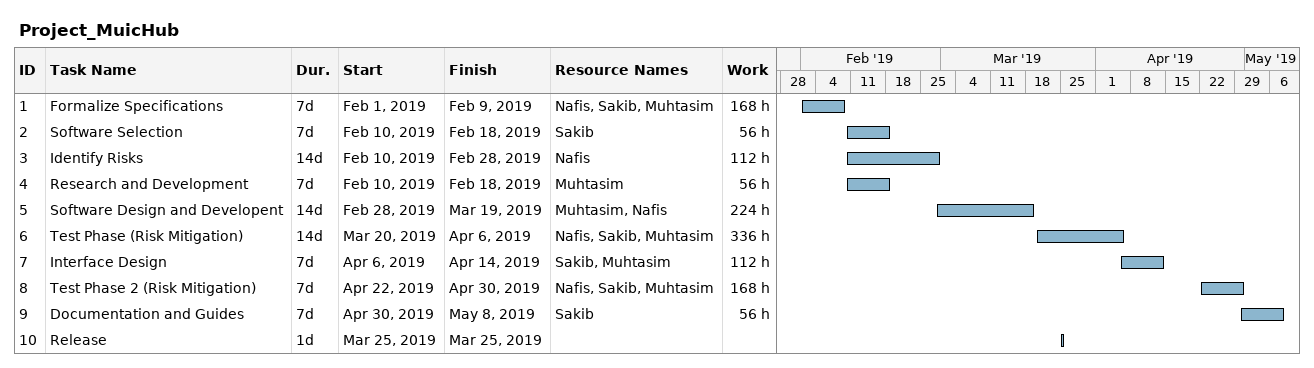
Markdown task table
Project_MuicHub

| ID | Task | Duration | Start | Finish | Resources | Work (h) |
|---|---|---|---|---|---|---|
| 1 | Formalize Specifications | 7d | 2019-02-01 | 2019-02-09 | Nafis, Sakib, Muhtasim | 168 |
| 2 | Software Selection | 7d | 2019-02-10 | 2019-02-18 | Sakib | 56 |
| 3 | Identify Risks | 14d | 2019-02-10 | 2019-02-28 | Nafis | 112 |
| 4 | Research and Development | 7d | 2019-02-10 | 2019-02-18 | Muhtasim | 56 |
| 5 | Software Design and Developent | 14d | 2019-02-28 | 2019-03-19 | Muhtasim, Nafis | 224 |
| 6 | Test Phase (Risk Mitigation) | 14d | 2019-03-20 | 2019-04-06 | Nafis, Sakib, Muhtasim | 336 |
| 7 | Interface Design | 7d | 2019-04-06 | 2019-04-14 | Sakib, Muhtasim | 112 |
| 8 | Test Phase 2 (Risk Mitigation) | 7d | 2019-04-22 | 2019-04-30 | Nafis, Sakib, Muhtasim | 168 |
| 9 | Documentation and Guides | 7d | 2019-04-30 | 2019-05-08 | Sakib | 56 |
| 10 | Release | 1d | 2019-03-25 | 2019-03-25 |  |  |
